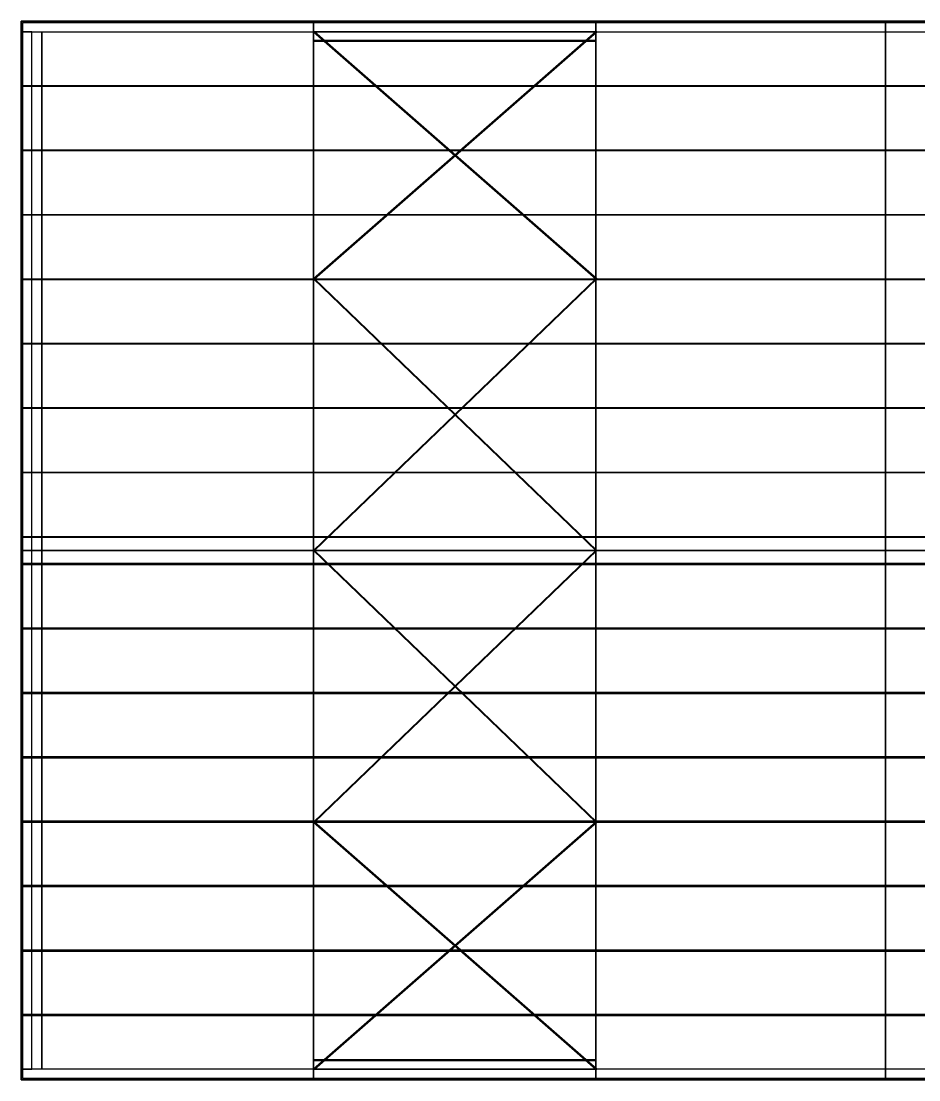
# Model space of a CAD drawing. Extents: x 0 to 38085, y 0 to 22470.
# Drawn here: x 0 to 19042, y 0 to 22470 of the extents above; entities that cross this region are included whole.
import ezdxf

# ---------------------------------------------------------------- set-up
doc = ezdxf.new("R2010")
doc.units = 0
doc.linetypes.add('CONTIN', pattern=[0])
for name, color, linetype in [('Building_Struts', 7, 'CONTIN'), ('Default', 7, 'CONTIN'), ('Floor_surface', 3, 'CONTIN'), ('Frame_lines', 7, 'CONTIN'), ('Roof_purlins', 4, 'CONTIN'), ('Roof_surface', 1, 'CONTIN'), ('Wall_Framing', 1, 'CONTIN'), ('Wall_girts', 5, 'CONTIN'), ('Wall_surfaces', 2, 'CONTIN'), ('Wind_bracing', 8, 'CONTIN')]:
    doc.layers.add(name, color=color, linetype=linetype)

# ---------------------------------------------------------------- blocks, each defined once
blk = doc.blocks.new('BUILD1')
at = {"layer": 'Building_Struts', "color": 4}
for points, invisible_edges in [([(479.921, 875.787, 261.024), (244.095, 875.787, 261.024), (244.095, 883.661, 261.024)], 12), ([(479.921, 875.787, 261.024), (244.095, 883.661, 261.024), (479.921, 883.661, 261.024)], 5), ([(244.094, 8.858, 261.024), (479.921, 8.858, 261.024), (479.921, 0.984, 261.024)], 12), ([(244.094, 8.858, 261.024), (479.921, 0.984, 261.024), (244.094, 0.984, 261.024)], 5)]:
    blk.add_3dface(points, dxfattribs=dict(at, invisible_edges=invisible_edges))
at = {"layer": 'Floor_surface', "color": 2}
for points, invisible_edges in [([(0, 0), (1428.543, 0), (1428.543, 884.646)], 12), ([(0, 0), (1428.543, 884.646), (0, 884.646)], 5)]:
    blk.add_3dface(points, dxfattribs=dict(at, invisible_edges=invisible_edges))
at = {"layer": 'Frame_lines', "color": 1}
for points, invisible_edges in [([(17.323, 859.843), (17.323, 875.591), (17.323, 875.591, 157.48)], 12), ([(17.323, 859.843), (17.323, 875.591, 157.48), (17.323, 848.031, 157.48)], 7), ([(17.323, 848.031, 157.48), (17.323, 875.591, 157.48), (17.323, 875.591, 325.591)], 13), ([(17.323, 848.031, 157.48), (17.323, 875.591, 325.591), (17.323, 848.031, 312.521)], 7), ([(17.323, 848.031, 312.521), (17.323, 875.591, 325.591), (17.323, 691.47, 344.011)], 13), ([(244.094, 859.843), (244.094, 875.591), (244.094, 875.591, 157.48)], 12), ([(244.094, 859.843), (244.094, 875.591, 157.48), (244.094, 848.031, 157.48)], 7), ([(244.094, 848.031, 157.48), (244.094, 875.591, 157.48), (244.094, 875.591, 325.591)], 13), ([(244.094, 848.031, 157.48), (244.094, 875.591, 325.591), (244.094, 848.031, 304.608)], 7), ([(244.094, 848.031, 304.608), (244.094, 875.591, 325.591), (244.094, 691.47, 344.011)], 13), ([(479.921, 859.843), (479.921, 875.591), (479.921, 875.591, 157.48)], 12), ([(479.921, 859.843), (479.921, 875.591, 157.48), (479.921, 848.031, 157.48)], 7), ([(479.921, 848.031, 157.48), (479.921, 875.591, 157.48), (479.921, 875.591, 325.591)], 13), ([(479.921, 848.031, 157.48), (479.921, 875.591, 325.591), (479.921, 848.031, 304.608)], 7), ([(479.921, 848.031, 304.608), (479.921, 875.591, 325.591), (479.921, 691.47, 344.011)], 13), ([(721.85, 859.843), (721.85, 875.591), (721.85, 875.591, 157.48)], 12), ([(721.85, 859.843), (721.85, 875.591, 157.48), (721.85, 848.031, 157.48)], 7), ([(721.85, 848.031, 157.48), (721.85, 875.591, 157.48), (721.85, 875.591, 325.591)], 13), ([(721.85, 848.031, 157.48), (721.85, 875.591, 325.591), (721.85, 848.031, 304.608)], 7), ([(721.85, 848.031, 304.608), (721.85, 875.591, 325.591), (721.85, 691.47, 344.011)], 13), ([(17.323, 848.031, 312.521), (17.323, 691.47, 344.011), (17.323, 690.295, 332.258)], 7), ([(244.094, 848.031, 304.608), (244.094, 691.47, 344.011), (244.094, 690.491, 334.217)], 7), ([(479.921, 848.031, 304.608), (479.921, 691.47, 344.011), (479.921, 690.491, 334.217)], 7), ([(721.85, 848.031, 304.608), (721.85, 691.47, 344.011), (721.85, 690.491, 334.217)], 7), ([(17.323, 690.295, 332.258), (17.323, 691.47, 344.011), (17.323, 538.69, 359.296)], 13), ([(17.323, 690.295, 332.258), (17.323, 538.69, 359.296), (17.323, 537.514, 347.543)], 7), ([(244.094, 690.491, 334.217), (244.094, 691.47, 344.011), (244.094, 442.323, 369.843)], 13), ([(244.094, 690.491, 334.217), (244.094, 442.323, 369.843), (244.094, 442.323, 352.038)], 7), ([(479.921, 690.491, 334.217), (479.921, 691.47, 344.011), (479.921, 442.323, 369.843)], 13), ([(479.921, 690.491, 334.217), (479.921, 442.323, 369.843), (479.921, 442.323, 352.038)], 7), ([(721.85, 690.491, 334.217), (721.85, 691.47, 344.011), (721.85, 442.323, 369.843)], 13), ([(721.85, 690.491, 334.217), (721.85, 442.323, 369.843), (721.85, 442.323, 352.038)], 7), ([(17.323, 537.514, 347.543), (17.323, 538.69, 359.296), (17.323, 442.323, 369.843)], 13), ([(17.323, 537.514, 347.543), (17.323, 442.323, 369.843), (17.323, 442.323, 348.081)], 7), ([(17.323, 442.323, 348.081), (17.323, 442.323, 369.843), (17.323, 336.904, 359.296)], 13), ([(17.323, 442.323, 348.081), (17.323, 336.904, 359.296), (17.323, 338.08, 347.544)], 7), ([(244.094, 442.323, 352.038), (244.094, 442.323, 369.843), (244.094, 184.124, 344.011)], 13), ([(244.094, 442.323, 352.038), (244.094, 184.124, 344.011), (244.094, 185.103, 334.217)], 7), ([(479.921, 442.323, 352.038), (479.921, 442.323, 369.843), (479.921, 184.124, 344.011)], 13), ([(479.921, 442.323, 352.038), (479.921, 184.124, 344.011), (479.921, 185.103, 334.217)], 7), ([(721.85, 442.323, 352.038), (721.85, 442.323, 369.843), (721.85, 184.124, 344.011)], 13), ([(721.85, 442.323, 352.038), (721.85, 184.124, 344.011), (721.85, 185.103, 334.217)], 7), ([(17.323, 338.08, 347.544), (17.323, 336.904, 359.296), (17.323, 184.124, 344.011)], 13), ([(17.323, 338.08, 347.544), (17.323, 184.124, 344.011), (17.323, 185.299, 332.259)], 7), ([(17.323, 185.299, 332.259), (17.323, 184.124, 344.011), (17.323, 9.055, 325.591)], 13), ([(17.323, 185.299, 332.259), (17.323, 9.055, 325.591), (17.323, 36.614, 312.521)], 7), ([(244.094, 185.103, 334.217), (244.094, 184.124, 344.011), (244.094, 9.055, 325.591)], 13), ([(244.094, 185.103, 334.217), (244.094, 9.055, 325.591), (244.094, 36.614, 304.608)], 7), ([(479.921, 185.103, 334.217), (479.921, 184.124, 344.011), (479.921, 9.055, 325.591)], 13), ([(479.921, 185.103, 334.217), (479.921, 9.055, 325.591), (479.921, 36.614, 304.608)], 7), ([(721.85, 185.103, 334.217), (721.85, 184.124, 344.011), (721.85, 9.055, 325.591)], 13), ([(721.85, 185.103, 334.217), (721.85, 9.055, 325.591), (721.85, 36.614, 304.608)], 7), ([(17.323, 36.614, 312.521), (17.323, 9.055, 325.591), (17.323, 9.055, 151.575)], 13), ([(17.323, 36.614, 312.521), (17.323, 9.055, 151.575), (17.323, 36.614, 151.575)], 7), ([(17.323, 36.614, 151.575), (17.323, 9.055, 151.575), (17.323, 9.055)], 13), ([(17.323, 36.614, 151.575), (17.323, 9.055), (17.323, 24.803)], 5), ([(244.094, 36.614, 304.608), (244.094, 9.055, 325.591), (244.094, 9.055, 151.575)], 13), ([(244.094, 36.614, 304.608), (244.094, 9.055, 151.575), (244.094, 36.614, 151.575)], 7), ([(244.094, 36.614, 151.575), (244.094, 9.055, 151.575), (244.094, 9.055)], 13), ([(244.094, 36.614, 151.575), (244.094, 9.055), (244.094, 24.803)], 5), ([(479.921, 36.614, 304.608), (479.921, 9.055, 325.591), (479.921, 9.055, 151.575)], 13), ([(479.921, 36.614, 304.608), (479.921, 9.055, 151.575), (479.921, 36.614, 151.575)], 7), ([(479.921, 36.614, 151.575), (479.921, 9.055, 151.575), (479.921, 9.055)], 13), ([(479.921, 36.614, 151.575), (479.921, 9.055), (479.921, 24.803)], 5), ([(721.85, 36.614, 304.608), (721.85, 9.055, 325.591), (721.85, 9.055, 151.575)], 13), ([(721.85, 36.614, 304.608), (721.85, 9.055, 151.575), (721.85, 36.614, 151.575)], 7), ([(721.85, 36.614, 151.575), (721.85, 9.055, 151.575), (721.85, 9.055)], 13), ([(721.85, 36.614, 151.575), (721.85, 9.055), (721.85, 24.803)], 5)]:
    blk.add_3dface(points, dxfattribs=dict(at, invisible_edges=invisible_edges))
at = {"layer": 'Roof_purlins', "color": 4}
for points, invisible_edges in [([(0.984, 883.661, 325.689), (0.984, 883.661, 331.594), (244.094, 883.661, 331.594)], 12), ([(0.984, 883.661, 325.689), (244.094, 883.661, 331.594), (244.094, 883.661, 325.689)], 5), ([(244.094, 883.661, 325.689), (244.094, 883.661, 331.594), (479.921, 883.661, 331.594)], 12), ([(244.094, 883.661, 325.689), (479.921, 883.661, 331.594), (479.921, 883.661, 325.689)], 5), ([(479.921, 883.661, 325.689), (479.921, 883.661, 331.594), (721.85, 883.661, 331.594)], 12), ([(479.921, 883.661, 325.689), (721.85, 883.661, 331.594), (721.85, 883.661, 325.689)], 5), ([(721.85, 883.661, 325.689), (721.85, 883.661, 331.594), (946.26, 883.661, 331.594)], 12), ([(721.85, 883.661, 325.689), (946.26, 883.661, 331.594), (946.26, 883.661, 325.689)], 5), ([(0.984, 830.04, 329.046), (0.984, 830.824, 336.881), (244.094, 830.824, 336.881)], 12), ([(0.984, 830.04, 329.046), (244.094, 830.824, 336.881), (244.094, 830.04, 329.046)], 5), ([(244.094, 830.04, 329.046), (244.094, 830.824, 336.881), (479.921, 830.824, 336.881)], 12), ([(244.094, 830.04, 329.046), (479.921, 830.824, 336.881), (479.921, 830.04, 329.046)], 5), ([(479.921, 830.04, 329.046), (479.921, 830.824, 336.881), (721.85, 830.824, 336.881)], 12), ([(479.921, 830.04, 329.046), (721.85, 830.824, 336.881), (721.85, 830.04, 329.046)], 5), ([(721.85, 830.04, 329.046), (721.85, 830.824, 336.881), (946.26, 830.824, 336.881)], 12), ([(721.85, 830.04, 329.046), (946.26, 830.824, 336.881), (946.26, 830.04, 329.046)], 5), ([(0.984, 776.218, 334.43), (0.984, 777.002, 342.265), (244.094, 777.002, 342.265)], 12), ([(0.984, 776.218, 334.43), (244.094, 777.002, 342.265), (244.094, 776.218, 334.43)], 5), ([(244.094, 776.218, 334.43), (244.094, 777.002, 342.265), (479.921, 777.002, 342.265)], 12), ([(244.094, 776.218, 334.43), (479.921, 777.002, 342.265), (479.921, 776.218, 334.43)], 5), ([(479.921, 776.218, 334.43), (479.921, 777.002, 342.265), (721.85, 777.002, 342.265)], 12), ([(479.921, 776.218, 334.43), (721.85, 777.002, 342.265), (721.85, 776.218, 334.43)], 5), ([(721.85, 776.218, 334.43), (721.85, 777.002, 342.265), (946.26, 777.002, 342.265)], 12), ([(721.85, 776.218, 334.43), (946.26, 777.002, 342.265), (946.26, 776.218, 334.43)], 5), ([(0.984, 722.4, 339.815), (0.984, 723.184, 347.649), (244.094, 723.184, 347.649)], 12), ([(0.984, 722.4, 339.815), (244.094, 723.184, 347.649), (244.094, 722.4, 339.815)], 5), ([(244.094, 722.4, 339.815), (244.094, 723.184, 347.649), (479.921, 723.184, 347.649)], 12), ([(244.094, 722.4, 339.815), (479.921, 723.184, 347.649), (479.921, 722.4, 339.815)], 5), ([(479.921, 722.4, 339.815), (479.921, 723.184, 347.649), (721.85, 723.184, 347.649)], 12), ([(479.921, 722.4, 339.815), (721.85, 723.184, 347.649), (721.85, 722.4, 339.815)], 5), ([(721.85, 722.4, 339.815), (721.85, 723.184, 347.649), (946.26, 723.184, 347.649)], 12), ([(721.85, 722.4, 339.815), (946.26, 723.184, 347.649), (946.26, 722.4, 339.815)], 5), ([(0.984, 668.578, 345.199), (0.984, 669.362, 353.034), (244.094, 669.362, 353.034)], 12), ([(0.984, 668.578, 345.199), (244.094, 669.362, 353.034), (244.094, 668.578, 345.199)], 5), ([(244.094, 668.578, 345.199), (244.094, 669.362, 353.034), (479.921, 669.362, 353.034)], 12), ([(244.094, 668.578, 345.199), (479.921, 669.362, 353.034), (479.921, 668.578, 345.199)], 5), ([(479.921, 668.578, 345.199), (479.921, 669.362, 353.034), (721.85, 669.362, 353.034)], 12), ([(479.921, 668.578, 345.199), (721.85, 669.362, 353.034), (721.85, 668.578, 345.199)], 5), ([(721.85, 668.578, 345.199), (721.85, 669.362, 353.034), (946.26, 669.362, 353.034)], 12), ([(721.85, 668.578, 345.199), (946.26, 669.362, 353.034), (946.26, 668.578, 345.199)], 5), ([(0.984, 614.756, 350.584), (0.984, 615.54, 358.419), (244.094, 615.54, 358.419)], 12), ([(0.984, 614.756, 350.584), (244.094, 615.54, 358.419), (244.094, 614.756, 350.584)], 5), ([(244.094, 614.756, 350.584), (244.094, 615.54, 358.419), (479.921, 615.54, 358.419)], 12), ([(244.094, 614.756, 350.584), (479.921, 615.54, 358.419), (479.921, 614.756, 350.584)], 5), ([(479.921, 614.756, 350.584), (479.921, 615.54, 358.419), (721.85, 615.54, 358.419)], 12), ([(479.921, 614.756, 350.584), (721.85, 615.54, 358.419), (721.85, 614.756, 350.584)], 5), ([(721.85, 614.756, 350.584), (721.85, 615.54, 358.419), (946.26, 615.54, 358.419)], 12), ([(721.85, 614.756, 350.584), (946.26, 615.54, 358.419), (946.26, 614.756, 350.584)], 5), ([(0.984, 560.935, 355.968), (0.984, 561.718, 363.803), (244.094, 561.718, 363.803)], 12), ([(0.984, 560.935, 355.968), (244.094, 561.718, 363.803), (244.094, 560.935, 355.968)], 5), ([(244.094, 560.935, 355.968), (244.094, 561.718, 363.803), (479.921, 561.718, 363.803)], 12), ([(244.094, 560.935, 355.968), (479.921, 561.718, 363.803), (479.921, 560.935, 355.968)], 5), ([(479.921, 560.935, 355.968), (479.921, 561.718, 363.803), (721.85, 561.718, 363.803)], 12), ([(479.921, 560.935, 355.968), (721.85, 561.718, 363.803), (721.85, 560.935, 355.968)], 5), ([(721.85, 560.935, 355.968), (721.85, 561.718, 363.803), (946.26, 561.718, 363.803)], 12), ([(721.85, 560.935, 355.968), (946.26, 561.718, 363.803), (946.26, 560.935, 355.968)], 5), ([(0.984, 507.113, 361.353), (0.984, 507.896, 369.188), (244.094, 507.896, 369.188)], 12), ([(0.984, 507.113, 361.353), (244.094, 507.896, 369.188), (244.094, 507.113, 361.353)], 5), ([(244.094, 507.113, 361.353), (244.094, 507.896, 369.188), (479.921, 507.896, 369.188)], 12), ([(244.094, 507.113, 361.353), (479.921, 507.896, 369.188), (479.921, 507.113, 361.353)], 5), ([(479.921, 507.113, 361.353), (479.921, 507.896, 369.188), (721.85, 507.896, 369.188)], 12), ([(479.921, 507.113, 361.353), (721.85, 507.896, 369.188), (721.85, 507.113, 361.353)], 5), ([(721.85, 507.113, 361.353), (721.85, 507.896, 369.188), (946.26, 507.896, 369.188)], 12), ([(721.85, 507.113, 361.353), (946.26, 507.896, 369.188), (946.26, 507.113, 361.353)], 5), ([(0.984, 453.295, 366.737), (0.984, 454.079, 374.572), (244.094, 454.079, 374.572)], 12), ([(0.984, 453.295, 366.737), (244.094, 454.079, 374.572), (244.094, 453.295, 366.737)], 5), ([(244.094, 453.295, 366.737), (244.094, 454.079, 374.572), (479.921, 454.079, 374.572)], 12), ([(244.094, 453.295, 366.737), (479.921, 454.079, 374.572), (479.921, 453.295, 366.737)], 5), ([(479.921, 453.295, 366.737), (479.921, 454.079, 374.572), (721.85, 454.079, 374.572)], 12), ([(479.921, 453.295, 366.737), (721.85, 454.079, 374.572), (721.85, 453.295, 366.737)], 5), ([(721.85, 453.295, 366.737), (721.85, 454.079, 374.572), (946.26, 454.079, 374.572)], 12), ([(721.85, 453.295, 366.737), (946.26, 454.079, 374.572), (946.26, 453.295, 366.737)], 5), ([(0.984, 431.354, 366.737), (0.984, 430.57, 374.572), (244.094, 430.57, 374.572)], 12), ([(0.984, 431.354, 366.737), (244.094, 430.57, 374.572), (244.094, 431.354, 366.737)], 5), ([(244.094, 431.354, 366.737), (244.094, 430.57, 374.572), (479.921, 430.57, 374.572)], 12), ([(244.094, 431.354, 366.737), (479.921, 430.57, 374.572), (479.921, 431.354, 366.737)], 5), ([(479.921, 431.354, 366.737), (479.921, 430.57, 374.572), (721.85, 430.57, 374.572)], 12), ([(479.921, 431.354, 366.737), (721.85, 430.57, 374.572), (721.85, 431.354, 366.737)], 5), ([(721.85, 431.354, 366.737), (721.85, 430.57, 374.572), (946.26, 430.57, 374.572)], 12), ([(721.85, 431.354, 366.737), (946.26, 430.57, 374.572), (946.26, 431.354, 366.737)], 5), ([(0.984, 377.532, 361.353), (0.984, 376.749, 369.188), (244.094, 376.749, 369.188)], 12), ([(0.984, 377.532, 361.353), (244.094, 376.749, 369.188), (244.094, 377.532, 361.353)], 5), ([(244.094, 377.532, 361.353), (244.094, 376.749, 369.188), (479.921, 376.749, 369.188)], 12), ([(244.094, 377.532, 361.353), (479.921, 376.749, 369.188), (479.921, 377.532, 361.353)], 5), ([(479.921, 377.532, 361.353), (479.921, 376.749, 369.188), (721.85, 376.749, 369.188)], 12), ([(479.921, 377.532, 361.353), (721.85, 376.749, 369.188), (721.85, 377.532, 361.353)], 5), ([(721.85, 377.532, 361.353), (721.85, 376.749, 369.188), (946.26, 376.749, 369.188)], 12), ([(721.85, 377.532, 361.353), (946.26, 376.749, 369.188), (946.26, 377.532, 361.353)], 5), ([(0.984, 323.711, 355.968), (0.984, 322.927, 363.803), (244.094, 322.927, 363.803)], 12), ([(0.984, 323.711, 355.968), (244.094, 322.927, 363.803), (244.094, 323.711, 355.968)], 5), ([(244.094, 323.711, 355.968), (244.094, 322.927, 363.803), (479.921, 322.927, 363.803)], 12), ([(244.094, 323.711, 355.968), (479.921, 322.927, 363.803), (479.921, 323.711, 355.968)], 5), ([(479.921, 323.711, 355.968), (479.921, 322.927, 363.803), (721.85, 322.927, 363.803)], 12), ([(479.921, 323.711, 355.968), (721.85, 322.927, 363.803), (721.85, 323.711, 355.968)], 5), ([(721.85, 323.711, 355.968), (721.85, 322.927, 363.803), (946.26, 322.927, 363.803)], 12), ([(721.85, 323.711, 355.968), (946.26, 322.927, 363.803), (946.26, 323.711, 355.968)], 5), ([(0.984, 269.893, 350.584), (0.984, 269.109, 358.419), (244.094, 269.109, 358.419)], 12), ([(0.984, 269.893, 350.584), (244.094, 269.109, 358.419), (244.094, 269.893, 350.584)], 5), ([(244.094, 269.893, 350.584), (244.094, 269.109, 358.419), (479.921, 269.109, 358.419)], 12), ([(244.094, 269.893, 350.584), (479.921, 269.109, 358.419), (479.921, 269.893, 350.584)], 5), ([(479.921, 269.893, 350.584), (479.921, 269.109, 358.419), (721.85, 269.109, 358.419)], 12), ([(479.921, 269.893, 350.584), (721.85, 269.109, 358.419), (721.85, 269.893, 350.584)], 5), ([(721.85, 269.893, 350.584), (721.85, 269.109, 358.419), (946.26, 269.109, 358.419)], 12), ([(721.85, 269.893, 350.584), (946.26, 269.109, 358.419), (946.26, 269.893, 350.584)], 5), ([(0.984, 216.071, 345.199), (0.984, 215.287, 353.034), (244.094, 215.287, 353.034)], 12), ([(0.984, 216.071, 345.199), (244.094, 215.287, 353.034), (244.094, 216.071, 345.199)], 5), ([(244.094, 216.071, 345.199), (244.094, 215.287, 353.034), (479.921, 215.287, 353.034)], 12), ([(244.094, 216.071, 345.199), (479.921, 215.287, 353.034), (479.921, 216.071, 345.199)], 5), ([(479.921, 216.071, 345.199), (479.921, 215.287, 353.034), (721.85, 215.287, 353.034)], 12), ([(479.921, 216.071, 345.199), (721.85, 215.287, 353.034), (721.85, 216.071, 345.199)], 5), ([(721.85, 216.071, 345.199), (721.85, 215.287, 353.034), (946.26, 215.287, 353.034)], 12), ([(721.85, 216.071, 345.199), (946.26, 215.287, 353.034), (946.26, 216.071, 345.199)], 5), ([(0.984, 162.249, 339.815), (0.984, 161.465, 347.65), (244.094, 161.465, 347.65)], 12), ([(0.984, 162.249, 339.815), (244.094, 161.465, 347.65), (244.094, 162.249, 339.815)], 5), ([(244.094, 162.249, 339.815), (244.094, 161.465, 347.65), (479.921, 161.465, 347.65)], 12), ([(244.094, 162.249, 339.815), (479.921, 161.465, 347.65), (479.921, 162.249, 339.815)], 5), ([(479.921, 162.249, 339.815), (479.921, 161.465, 347.65), (721.85, 161.465, 347.65)], 12), ([(479.921, 162.249, 339.815), (721.85, 161.465, 347.65), (721.85, 162.249, 339.815)], 5), ([(721.85, 162.249, 339.815), (721.85, 161.465, 347.65), (946.26, 161.465, 347.65)], 12), ([(721.85, 162.249, 339.815), (946.26, 161.465, 347.65), (946.26, 162.249, 339.815)], 5), ([(0.984, 108.427, 334.43), (0.984, 107.643, 342.265), (244.094, 107.643, 342.265)], 12), ([(0.984, 108.427, 334.43), (244.094, 107.643, 342.265), (244.094, 108.427, 334.43)], 5), ([(244.094, 108.427, 334.43), (244.094, 107.643, 342.265), (479.921, 107.643, 342.265)], 12), ([(244.094, 108.427, 334.43), (479.921, 107.643, 342.265), (479.921, 108.427, 334.43)], 5), ([(479.921, 108.427, 334.43), (479.921, 107.643, 342.265), (721.85, 107.643, 342.265)], 12), ([(479.921, 108.427, 334.43), (721.85, 107.643, 342.265), (721.85, 108.427, 334.43)], 5), ([(721.85, 108.427, 334.43), (721.85, 107.643, 342.265), (946.26, 107.643, 342.265)], 12), ([(721.85, 108.427, 334.43), (946.26, 107.643, 342.265), (946.26, 108.427, 334.43)], 5), ([(0.984, 54.605, 329.046), (0.984, 53.821, 336.881), (244.094, 53.821, 336.881)], 12), ([(0.984, 54.605, 329.046), (244.094, 53.821, 336.881), (244.094, 54.605, 329.046)], 5), ([(244.094, 54.605, 329.046), (244.094, 53.821, 336.881), (479.921, 53.821, 336.881)], 12), ([(244.094, 54.605, 329.046), (479.921, 53.821, 336.881), (479.921, 54.605, 329.046)], 5), ([(479.921, 54.605, 329.046), (479.921, 53.821, 336.881), (721.85, 53.821, 336.881)], 12), ([(479.921, 54.605, 329.046), (721.85, 53.821, 336.881), (721.85, 54.605, 329.046)], 5), ([(721.85, 54.605, 329.046), (721.85, 53.821, 336.881), (946.26, 53.821, 336.881)], 12), ([(721.85, 54.605, 329.046), (946.26, 53.821, 336.881), (946.26, 54.605, 329.046)], 5), ([(0.984, 0.984, 325.689), (0.984, 0.984, 331.594), (244.094, 0.984, 331.594)], 12), ([(0.984, 0.984, 325.689), (244.094, 0.984, 331.594), (244.094, 0.984, 325.689)], 5), ([(244.094, 0.984, 325.689), (244.094, 0.984, 331.594), (479.921, 0.984, 331.594)], 12), ([(244.094, 0.984, 325.689), (479.921, 0.984, 331.594), (479.921, 0.984, 325.689)], 5), ([(479.921, 0.984, 325.689), (479.921, 0.984, 331.594), (721.85, 0.984, 331.594)], 12), ([(479.921, 0.984, 325.689), (721.85, 0.984, 331.594), (721.85, 0.984, 325.689)], 5), ([(721.85, 0.984, 325.689), (721.85, 0.984, 331.594), (946.26, 0.984, 331.594)], 12), ([(721.85, 0.984, 325.689), (946.26, 0.984, 331.594), (946.26, 0.984, 325.689)], 5)]:
    blk.add_3dface(points, dxfattribs=dict(at, invisible_edges=invisible_edges))
at = {"layer": 'Roof_surface', "color": 7}
for points, invisible_edges in [([(0, 884.646, 331.496), (0, 442.323, 375.748), (1428.543, 442.323, 375.748)], 12), ([(0, 884.646, 331.496), (1428.543, 442.323, 375.748), (1428.543, 884.646, 331.496)], 5), ([(0, 442.323, 375.748), (0, 0, 331.496), (1428.543, 0, 331.496)], 12), ([(0, 442.323, 375.748), (1428.543, 0, 331.496), (1428.543, 442.323, 375.748)], 5)]:
    blk.add_3dface(points, dxfattribs=dict(at, invisible_edges=invisible_edges))
at = {"layer": 'Wall_Framing', "color": 1}
for points, invisible_edges in [([(25, 442.323), (17.126, 442.323), (17.126, 442.323, 359.016)], 12), ([(25, 442.323), (17.126, 442.323, 359.016), (25, 442.323, 359.016)], 5)]:
    blk.add_3dface(points, dxfattribs=dict(at, invisible_edges=invisible_edges))
at = {"layer": 'Wall_girts', "color": 5}
for points, invisible_edges in [([(244.095, 875.787, 101.575), (244.095, 883.661, 101.575), (0.984, 883.661, 101.575)], 12), ([(244.095, 875.787, 101.575), (0.984, 883.661, 101.575), (0.984, 875.787, 101.575)], 5), ([(244.095, 875.787, 140.945), (244.095, 883.661, 140.945), (0.984, 883.661, 140.945)], 12), ([(244.095, 875.787, 140.945), (0.984, 883.661, 140.945), (0.984, 875.787, 140.945)], 5), ([(244.095, 875.787, 180.315), (244.095, 883.661, 180.315), (0.984, 883.661, 180.315)], 12), ([(244.095, 875.787, 180.315), (0.984, 883.661, 180.315), (0.984, 875.787, 180.315)], 5), ([(244.095, 875.787, 227.559), (244.095, 883.661, 227.559), (0.984, 883.661, 227.559)], 12), ([(244.095, 875.787, 227.559), (0.984, 883.661, 227.559), (0.984, 875.787, 227.559)], 5), ([(244.095, 875.787, 286.614), (244.095, 883.661, 286.614), (0.984, 883.661, 286.614)], 12), ([(244.095, 875.787, 286.614), (0.984, 883.661, 286.614), (0.984, 875.787, 286.614)], 5), ([(479.921, 875.787, 101.575), (479.921, 883.661, 101.575), (244.095, 883.661, 101.575)], 12), ([(479.921, 875.787, 101.575), (244.095, 883.661, 101.575), (244.095, 875.787, 101.575)], 5), ([(479.921, 875.787, 140.945), (479.921, 883.661, 140.945), (244.095, 883.661, 140.945)], 12), ([(479.921, 875.787, 140.945), (244.095, 883.661, 140.945), (244.095, 875.787, 140.945)], 5), ([(479.921, 875.787, 180.315), (479.921, 883.661, 180.315), (244.095, 883.661, 180.315)], 12), ([(479.921, 875.787, 180.315), (244.095, 883.661, 180.315), (244.095, 875.787, 180.315)], 5), ([(479.921, 875.787, 227.559), (479.921, 883.661, 227.559), (244.095, 883.661, 227.559)], 12), ([(479.921, 875.787, 227.559), (244.095, 883.661, 227.559), (244.095, 875.787, 227.559)], 5), ([(479.921, 875.787, 286.614), (479.921, 883.661, 286.614), (244.095, 883.661, 286.614)], 12), ([(479.921, 875.787, 286.614), (244.095, 883.661, 286.614), (244.095, 875.787, 286.614)], 5), ([(721.85, 875.787, 101.575), (721.85, 883.661, 101.575), (479.921, 883.661, 101.575)], 12), ([(721.85, 875.787, 101.575), (479.921, 883.661, 101.575), (479.921, 875.787, 101.575)], 5), ([(721.85, 875.787, 140.945), (721.85, 883.661, 140.945), (479.921, 883.661, 140.945)], 12), ([(721.85, 875.787, 140.945), (479.921, 883.661, 140.945), (479.921, 875.787, 140.945)], 5), ([(721.85, 875.787, 180.315), (721.85, 883.661, 180.315), (479.921, 883.661, 180.315)], 12), ([(721.85, 875.787, 180.315), (479.921, 883.661, 180.315), (479.921, 875.787, 180.315)], 5), ([(721.85, 875.787, 227.559), (721.85, 883.661, 227.559), (479.921, 883.661, 227.559)], 12), ([(721.85, 875.787, 227.559), (479.921, 883.661, 227.559), (479.921, 875.787, 227.559)], 5), ([(721.85, 875.787, 286.614), (721.85, 883.661, 286.614), (479.921, 883.661, 286.614)], 12), ([(721.85, 875.787, 286.614), (479.921, 883.661, 286.614), (479.921, 875.787, 286.614)], 5), ([(946.26, 875.787, 101.575), (946.26, 883.661, 101.575), (721.85, 883.661, 101.575)], 12), ([(946.26, 875.787, 101.575), (721.85, 883.661, 101.575), (721.85, 875.787, 101.575)], 5), ([(946.26, 875.787, 140.945), (946.26, 883.661, 140.945), (721.85, 883.661, 140.945)], 12), ([(946.26, 875.787, 140.945), (721.85, 883.661, 140.945), (721.85, 875.787, 140.945)], 5), ([(946.26, 875.787, 180.315), (946.26, 883.661, 180.315), (721.85, 883.661, 180.315)], 12), ([(946.26, 875.787, 180.315), (721.85, 883.661, 180.315), (721.85, 875.787, 180.315)], 5), ([(946.26, 875.787, 227.559), (946.26, 883.661, 227.559), (721.85, 883.661, 227.559)], 12), ([(946.26, 875.787, 227.559), (721.85, 883.661, 227.559), (721.85, 875.787, 227.559)], 5), ([(946.26, 875.787, 286.614), (946.26, 883.661, 286.614), (721.85, 883.661, 286.614)], 12), ([(946.26, 875.787, 286.614), (721.85, 883.661, 286.614), (721.85, 875.787, 286.614)], 5), ([(8.858, 875.787, 101.575), (0.984, 875.787, 101.575), (0.984, 442.323, 101.575)], 12), ([(8.858, 875.787, 101.575), (0.984, 442.323, 101.575), (8.858, 442.323, 101.575)], 5), ([(8.858, 875.787, 140.945), (0.984, 875.787, 140.945), (0.984, 442.323, 140.945)], 12), ([(8.858, 875.787, 140.945), (0.984, 442.323, 140.945), (8.858, 442.323, 140.945)], 5), ([(8.858, 875.787, 180.315), (0.984, 875.787, 180.315), (0.984, 442.323, 180.315)], 12), ([(8.858, 875.787, 180.315), (0.984, 442.323, 180.315), (8.858, 442.323, 180.315)], 5), ([(8.858, 875.787, 227.559), (0.984, 875.787, 227.559), (0.984, 442.323, 227.559)], 12), ([(8.858, 875.787, 227.559), (0.984, 442.323, 227.559), (8.858, 442.323, 227.559)], 5), ([(8.858, 875.787, 286.614), (0.984, 875.787, 286.614), (0.984, 442.323, 286.614)], 12), ([(8.858, 875.787, 286.614), (0.984, 442.323, 286.614), (8.858, 442.323, 286.614)], 5), ([(8.858, 875.787, 318.11), (0.984, 875.787, 318.11), (0.984, 442.323, 318.11)], 12), ([(8.858, 875.787, 318.11), (0.984, 442.323, 318.11), (8.858, 442.323, 318.11)], 5), ([(8.858, 442.323, 101.575), (0.984, 442.323, 101.575), (0.984, 8.858, 101.575)], 12), ([(8.858, 442.323, 101.575), (0.984, 8.858, 101.575), (8.858, 8.858, 101.575)], 5), ([(8.858, 442.323, 140.945), (0.984, 442.323, 140.945), (0.984, 8.858, 140.945)], 12), ([(8.858, 442.323, 140.945), (0.984, 8.858, 140.945), (8.858, 8.858, 140.945)], 5), ([(8.858, 442.323, 180.315), (0.984, 442.323, 180.315), (0.984, 8.858, 180.315)], 12), ([(8.858, 442.323, 180.315), (0.984, 8.858, 180.315), (8.858, 8.858, 180.315)], 5), ([(8.858, 442.323, 227.559), (0.984, 442.323, 227.559), (0.984, 8.858, 227.559)], 12), ([(8.858, 442.323, 227.559), (0.984, 8.858, 227.559), (8.858, 8.858, 227.559)], 5), ([(8.858, 442.323, 286.614), (0.984, 442.323, 286.614), (0.984, 8.858, 286.614)], 12), ([(8.858, 442.323, 286.614), (0.984, 8.858, 286.614), (8.858, 8.858, 286.614)], 5), ([(8.858, 442.323, 318.11), (0.984, 442.323, 318.11), (0.984, 8.858, 318.11)], 12), ([(8.858, 442.323, 318.11), (0.984, 8.858, 318.11), (8.858, 8.858, 318.11)], 5), ([(0.984, 8.858, 101.575), (0.984, 0.984, 101.575), (244.094, 0.984, 101.575)], 12), ([(0.984, 8.858, 101.575), (244.094, 0.984, 101.575), (244.094, 8.858, 101.575)], 5), ([(0.984, 8.858, 140.945), (0.984, 0.984, 140.945), (244.094, 0.984, 140.945)], 12), ([(0.984, 8.858, 140.945), (244.094, 0.984, 140.945), (244.094, 8.858, 140.945)], 5), ([(0.984, 8.858, 180.315), (0.984, 0.984, 180.315), (244.094, 0.984, 180.315)], 12), ([(0.984, 8.858, 180.315), (244.094, 0.984, 180.315), (244.094, 8.858, 180.315)], 5), ([(0.984, 8.858, 227.559), (0.984, 0.984, 227.559), (244.094, 0.984, 227.559)], 12), ([(0.984, 8.858, 227.559), (244.094, 0.984, 227.559), (244.094, 8.858, 227.559)], 5), ([(0.984, 8.858, 286.614), (0.984, 0.984, 286.614), (244.094, 0.984, 286.614)], 12), ([(0.984, 8.858, 286.614), (244.094, 0.984, 286.614), (244.094, 8.858, 286.614)], 5), ([(244.094, 8.858, 101.575), (244.094, 0.984, 101.575), (479.921, 0.984, 101.575)], 12), ([(244.094, 8.858, 101.575), (479.921, 0.984, 101.575), (479.921, 8.858, 101.575)], 5), ([(244.094, 8.858, 140.945), (244.094, 0.984, 140.945), (479.921, 0.984, 140.945)], 12), ([(244.094, 8.858, 140.945), (479.921, 0.984, 140.945), (479.921, 8.858, 140.945)], 5), ([(244.094, 8.858, 180.315), (244.094, 0.984, 180.315), (479.921, 0.984, 180.315)], 12), ([(244.094, 8.858, 180.315), (479.921, 0.984, 180.315), (479.921, 8.858, 180.315)], 5), ([(244.094, 8.858, 227.559), (244.094, 0.984, 227.559), (479.921, 0.984, 227.559)], 12), ([(244.094, 8.858, 227.559), (479.921, 0.984, 227.559), (479.921, 8.858, 227.559)], 5), ([(244.094, 8.858, 286.614), (244.094, 0.984, 286.614), (479.921, 0.984, 286.614)], 12), ([(244.094, 8.858, 286.614), (479.921, 0.984, 286.614), (479.921, 8.858, 286.614)], 5), ([(479.921, 8.858, 101.575), (479.921, 0.984, 101.575), (721.85, 0.984, 101.575)], 12), ([(479.921, 8.858, 101.575), (721.85, 0.984, 101.575), (721.85, 8.858, 101.575)], 5), ([(479.921, 8.858, 140.945), (479.921, 0.984, 140.945), (721.85, 0.984, 140.945)], 12), ([(479.921, 8.858, 140.945), (721.85, 0.984, 140.945), (721.85, 8.858, 140.945)], 5), ([(479.921, 8.858, 180.315), (479.921, 0.984, 180.315), (721.85, 0.984, 180.315)], 12), ([(479.921, 8.858, 180.315), (721.85, 0.984, 180.315), (721.85, 8.858, 180.315)], 5), ([(479.921, 8.858, 227.559), (479.921, 0.984, 227.559), (721.85, 0.984, 227.559)], 12), ([(479.921, 8.858, 227.559), (721.85, 0.984, 227.559), (721.85, 8.858, 227.559)], 5), ([(479.921, 8.858, 286.614), (479.921, 0.984, 286.614), (721.85, 0.984, 286.614)], 12), ([(479.921, 8.858, 286.614), (721.85, 0.984, 286.614), (721.85, 8.858, 286.614)], 5), ([(721.85, 8.858, 101.575), (721.85, 0.984, 101.575), (946.26, 0.984, 101.575)], 12), ([(721.85, 8.858, 101.575), (946.26, 0.984, 101.575), (946.26, 8.858, 101.575)], 5), ([(721.85, 8.858, 140.945), (721.85, 0.984, 140.945), (946.26, 0.984, 140.945)], 12), ([(721.85, 8.858, 140.945), (946.26, 0.984, 140.945), (946.26, 8.858, 140.945)], 5), ([(721.85, 8.858, 180.315), (721.85, 0.984, 180.315), (946.26, 0.984, 180.315)], 12), ([(721.85, 8.858, 180.315), (946.26, 0.984, 180.315), (946.26, 8.858, 180.315)], 5), ([(721.85, 8.858, 227.559), (721.85, 0.984, 227.559), (946.26, 0.984, 227.559)], 12), ([(721.85, 8.858, 227.559), (946.26, 0.984, 227.559), (946.26, 8.858, 227.559)], 5), ([(721.85, 8.858, 286.614), (721.85, 0.984, 286.614), (946.26, 0.984, 286.614)], 12), ([(721.85, 8.858, 286.614), (946.26, 0.984, 286.614), (946.26, 8.858, 286.614)], 5)]:
    blk.add_3dface(points, dxfattribs=dict(at, invisible_edges=invisible_edges))
at = {"layer": 'Wall_surfaces', "color": 7}
for points, invisible_edges in [([(0, 442.323, 331.496), (0, 442.323, 375.748), (0, 884.646, 331.496)], 13), ([(0, 442.323, 331.496), (0, 884.646, 331.496), (0, 884.646, 331.496)], 13), ([(0, 884.646, 98.425), (0, 884.646, 331.496), (0, 884.646, 98.425)], 14), ([(0, 884.646, 98.425), (0, 884.646, 331.496), (0, 442.323, 331.496)], 14), ([(0, 884.646, 98.425), (0, 442.323, 331.496), (0, 442.323, 98.425)], 15), ([(0, 884.646, 98.425), (0, 442.323, 98.425), (0, 884.646, 98.425)], 5), ([(0, 884.646), (0, 884.646, 98.425), (0, 884.646)], 15), ([(0, 884.646, 98.425), (0, 442.323, 98.425), (0, 884.646, 98.425)], 13), ([(0, 884.646), (0, 442.323), (0, 884.646)], 15), ([(0, 884.646, 98.425), (0, 884.646, 331.496), (0, 884.646, 98.425)], 5), ([(244.095, 884.646, 98.425), (244.095, 884.646, 331.496), (0, 884.646, 331.496)], 13), ([(244.095, 884.646, 98.425), (0, 884.646, 331.496), (0, 884.646, 98.425)], 13), ([(244.095, 884.646, 98.425), (0, 884.646, 98.425), (244.095, 884.646, 98.425)], 5), ([(0, 884.646), (0, 884.646, 98.425), (0, 884.646)], 15), ([(244.095, 884.646, 98.425), (0, 884.646, 98.425), (244.095, 884.646, 98.425)], 13), ([(244.095, 884.646), (0, 884.646), (244.095, 884.646)], 15), ([(244.095, 884.646, 98.425), (244.095, 884.646, 331.496), (244.095, 884.646, 98.425)], 7), ([(479.921, 884.646, 98.425), (479.921, 884.646, 331.496), (244.095, 884.646, 331.496)], 13), ([(479.921, 884.646, 98.425), (244.095, 884.646, 331.496), (244.095, 884.646, 98.425)], 15), ([(479.921, 884.646, 98.425), (244.095, 884.646, 98.425), (479.921, 884.646, 98.425)], 5), ([(244.095, 884.646), (244.095, 884.646, 98.425), (244.095, 884.646)], 15), ([(479.921, 884.646, 98.425), (244.095, 884.646, 98.425), (479.921, 884.646, 98.425)], 13), ([(479.921, 884.646), (244.095, 884.646), (479.921, 884.646)], 15), ([(244.095, 884.646, 98.425), (244.095, 884.646, 331.496), (244.095, 884.646, 98.425)], 7), ([(244.095, 884.646), (244.095, 884.646, 98.425), (244.095, 884.646)], 15), ([(479.921, 884.646, 98.425), (479.921, 884.646, 331.496), (479.921, 884.646, 98.425)], 7), ([(721.85, 884.646, 98.425), (721.85, 884.646, 331.496), (479.921, 884.646, 331.496)], 13), ([(721.85, 884.646, 98.425), (479.921, 884.646, 331.496), (479.921, 884.646, 98.425)], 15), ([(721.85, 884.646, 98.425), (479.921, 884.646, 98.425), (721.85, 884.646, 98.425)], 5), ([(479.921, 884.646), (479.921, 884.646, 98.425), (479.921, 884.646)], 15), ([(721.85, 884.646, 98.425), (479.921, 884.646, 98.425), (721.85, 884.646, 98.425)], 13), ([(721.85, 884.646), (479.921, 884.646), (721.85, 884.646)], 15), ([(479.921, 884.646, 98.425), (479.921, 884.646, 331.496), (479.921, 884.646, 98.425)], 7), ([(479.921, 884.646), (479.921, 884.646, 98.425), (479.921, 884.646)], 15), ([(721.85, 884.646, 98.425), (721.85, 884.646, 331.496), (721.85, 884.646, 98.425)], 7), ([(946.26, 884.646, 98.425), (946.26, 884.646, 331.496), (721.85, 884.646, 331.496)], 13), ([(946.26, 884.646, 98.425), (721.85, 884.646, 331.496), (721.85, 884.646, 98.425)], 15), ([(946.26, 884.646, 98.425), (721.85, 884.646, 98.425), (946.26, 884.646, 98.425)], 5), ([(721.85, 884.646), (721.85, 884.646, 98.425), (721.85, 884.646)], 15), ([(946.26, 884.646, 98.425), (721.85, 884.646, 98.425), (946.26, 884.646, 98.425)], 13), ([(946.26, 884.646), (721.85, 884.646), (946.26, 884.646)], 15), ([(721.85, 884.646, 98.425), (721.85, 884.646, 331.496), (721.85, 884.646, 98.425)], 7), ([(721.85, 884.646), (721.85, 884.646, 98.425), (721.85, 884.646)], 15), ([(0, 442.323, 98.425), (0, 442.323, 331.496), (0, 442.323, 98.425)], 15), ([(0, 442.323), (0, 442.323, 98.425), (0, 442.323)], 15), ([(0, 442.323, 98.425), (0, 442.323, 375.748), (0, 442.323, 98.425)], 7), ([(0, 442.323, 98.425), (0, 442.323, 375.748), (0, 442.323, 98.425)], 7), ([(0, 442.323, 98.425), (0, 442.323, 375.748), (0, 442.323, 98.425)], 7), ([(0, 442.323), (0, 442.323, 98.425), (0, 442.323)], 15), ([(0, 442.323), (0, 442.323, 98.425), (0, 442.323)], 15), ([(0, 0, 331.496), (0, 0, 331.496), (0, 442.323, 375.748)], 12), ([(0, 0, 331.496), (0, 442.323, 375.748), (0, 442.323, 331.496)], 15), ([(0, 442.323, 98.425), (0, 442.323, 331.496), (0, 442.323, 98.425)], 15), ([(0, 442.323, 98.425), (0, 442.323, 331.496), (0, 0, 331.496)], 15), ([(0, 442.323, 98.425), (0, 0, 331.496), (0, 0, 98.425)], 13), ([(0, 442.323, 98.425), (0, 0, 98.425), (0, 442.323, 98.425)], 5), ([(0, 442.323), (0, 442.323, 98.425), (0, 442.323)], 15), ([(0, 442.323, 98.425), (0, 0, 98.425), (0, 442.323, 98.425)], 13), ([(0, 442.323), (0, 0), (0, 442.323)], 15), ([(0, 0, 98.425), (0, 0, 331.496), (0, 0, 98.425)], 13), ([(0, 0), (0, 0, 98.425), (0, 0)], 15), ([(0, 0, 98.425), (0, 0, 331.496), (0, 0, 98.425)], 14), ([(0, 0, 98.425), (0, 0, 331.496), (244.094, 0, 331.496)], 12), ([(0, 0, 98.425), (244.094, 0, 331.496), (244.094, 0, 98.425)], 15), ([(0, 0, 98.425), (244.094, 0, 98.425), (0, 0, 98.425)], 5), ([(0, 0), (0, 0, 98.425), (0, 0)], 15), ([(0, 0, 98.425), (244.094, 0, 98.425), (0, 0, 98.425)], 13), ([(0, 0), (244.094, 0), (0, 0)], 15), ([(244.094, 0, 98.425), (244.094, 0, 331.496), (244.094, 0, 98.425)], 7), ([(244.094, 0), (244.094, 0, 98.425), (244.094, 0)], 15), ([(244.094, 0, 98.425), (244.094, 0, 331.496), (244.094, 0, 98.425)], 7), ([(244.094, 0, 98.425), (244.094, 0, 331.496), (479.921, 0, 331.496)], 13), ([(244.094, 0, 98.425), (479.921, 0, 331.496), (479.921, 0, 98.425)], 15), ([(244.094, 0, 98.425), (479.921, 0, 98.425), (244.094, 0, 98.425)], 5), ([(244.094, 0), (244.094, 0, 98.425), (244.094, 0)], 15), ([(244.094, 0, 98.425), (479.921, 0, 98.425), (244.094, 0, 98.425)], 13), ([(244.094, 0), (479.921, 0), (244.094, 0)], 15), ([(479.921, 0, 98.425), (479.921, 0, 331.496), (479.921, 0, 98.425)], 7), ([(479.921, 0), (479.921, 0, 98.425), (479.921, 0)], 15), ([(479.921, 0, 98.425), (479.921, 0, 331.496), (479.921, 0, 98.425)], 7), ([(479.921, 0, 98.425), (479.921, 0, 331.496), (721.85, 0, 331.496)], 13), ([(479.921, 0, 98.425), (721.85, 0, 331.496), (721.85, 0, 98.425)], 15), ([(479.921, 0, 98.425), (721.85, 0, 98.425), (479.921, 0, 98.425)], 5), ([(479.921, 0), (479.921, 0, 98.425), (479.921, 0)], 15), ([(479.921, 0, 98.425), (721.85, 0, 98.425), (479.921, 0, 98.425)], 13), ([(479.921, 0), (721.85, 0), (479.921, 0)], 15), ([(721.85, 0, 98.425), (721.85, 0, 331.496), (721.85, 0, 98.425)], 7), ([(721.85, 0), (721.85, 0, 98.425), (721.85, 0)], 15), ([(721.85, 0, 98.425), (721.85, 0, 331.496), (721.85, 0, 98.425)], 7), ([(721.85, 0, 98.425), (721.85, 0, 331.496), (946.26, 0, 331.496)], 13), ([(721.85, 0, 98.425), (946.26, 0, 331.496), (946.26, 0, 98.425)], 15), ([(721.85, 0, 98.425), (946.26, 0, 98.425), (721.85, 0, 98.425)], 5), ([(721.85, 0), (721.85, 0, 98.425), (721.85, 0)], 15), ([(721.85, 0, 98.425), (946.26, 0, 98.425), (721.85, 0, 98.425)], 13), ([(721.85, 0), (946.26, 0), (721.85, 0)], 15)]:
    blk.add_3dface(points, dxfattribs=dict(at, invisible_edges=invisible_edges))
at = {"layer": 'Wind_bracing', "color": 7}
for points, invisible_edges in [([(244.094, 875.787, 322.638), (479.921, 669.37, 344.175), (480.921, 669.37, 344.175)], 12), ([(244.094, 875.787, 322.638), (480.921, 669.37, 344.175), (245.094, 875.787, 322.638)], 5), ([(479.921, 875.787, 322.638), (244.094, 669.37, 344.175), (245.094, 669.37, 344.175)], 12), ([(479.921, 867.716, 6), (244.095, 867.716, 255.024), (244.095, 868.716, 255.024)], 12), ([(479.921, 867.716, 6), (244.095, 868.716, 255.024), (479.921, 868.716, 6)], 5), ([(479.921, 867.716, 255.024), (244.095, 867.716, 6), (244.095, 868.716, 6)], 12), ([(479.921, 867.716, 255.024), (244.095, 868.716, 6), (479.921, 868.716, 255.024)], 5), ([(479.921, 867.716, 267.024), (244.095, 867.716, 310.638), (244.095, 868.716, 310.638)], 12), ([(479.921, 867.716, 267.024), (244.095, 868.716, 310.638), (479.921, 868.716, 267.024)], 5), ([(479.921, 867.716, 310.638), (244.095, 867.716, 267.024), (244.095, 868.716, 267.024)], 12), ([(479.921, 867.716, 310.638), (244.095, 868.716, 267.024), (479.921, 868.716, 310.638)], 5), ([(479.921, 875.787, 322.638), (245.094, 669.37, 344.175), (480.921, 875.787, 322.638)], 5), ([(244.094, 669.37, 344.175), (479.921, 442.323, 366.89), (480.921, 442.323, 366.89)], 12), ([(244.094, 669.37, 344.175), (480.921, 442.323, 366.89), (245.094, 669.37, 344.175)], 5), ([(479.921, 669.37, 344.175), (244.094, 442.323, 366.89), (245.094, 442.323, 366.89)], 12), ([(479.921, 669.37, 344.175), (245.094, 442.323, 366.89), (480.921, 669.37, 344.175)], 5), ([(244.094, 442.323, 366.89), (479.921, 215.276, 344.175), (480.921, 215.276, 344.175)], 12), ([(244.094, 442.323, 366.89), (480.921, 215.276, 344.175), (245.094, 442.323, 366.89)], 5), ([(479.921, 442.323, 366.89), (244.094, 215.276, 344.175), (245.094, 215.276, 344.175)], 12), ([(479.921, 442.323, 366.89), (245.094, 215.276, 344.175), (480.921, 442.323, 366.89)], 5), ([(244.094, 215.276, 344.175), (479.921, 8.858, 322.638), (480.921, 8.858, 322.638)], 12), ([(244.094, 215.276, 344.175), (480.921, 8.858, 322.638), (245.094, 215.276, 344.175)], 5), ([(479.921, 215.276, 344.175), (244.094, 8.858, 322.638), (245.094, 8.858, 322.638)], 12), ([(479.921, 215.276, 344.175), (245.094, 8.858, 322.638), (480.921, 215.276, 344.175)], 5), ([(244.094, 16.929, 6), (479.921, 16.929, 255.024), (479.921, 15.929, 255.024)], 12), ([(244.094, 16.929, 6), (479.921, 15.929, 255.024), (244.094, 15.929, 6)], 5), ([(244.094, 16.929, 255.024), (479.921, 16.929, 6), (479.921, 15.929, 6)], 12), ([(244.094, 16.929, 255.024), (479.921, 15.929, 6), (244.094, 15.929, 255.024)], 5), ([(244.094, 16.929, 267.024), (479.921, 16.929, 310.638), (479.921, 15.929, 310.638)], 12), ([(244.094, 16.929, 267.024), (479.921, 15.929, 310.638), (244.094, 15.929, 267.024)], 5), ([(244.094, 16.929, 310.638), (479.921, 16.929, 267.024), (479.921, 15.929, 267.024)], 12), ([(244.094, 16.929, 310.638), (479.921, 15.929, 267.024), (244.094, 15.929, 310.638)], 5)]:
    blk.add_3dface(points, dxfattribs=dict(at, invisible_edges=invisible_edges))

msp = doc.modelspace()

# ---------------------------------------------------------------- block references
at = {"layer": 'Default', "xscale": 25.4, "yscale": 25.4, "zscale": 25.4}
msp.add_blockref('BUILD1', (0, 0), dxfattribs=at)

doc.saveas('drawing.dxf')
